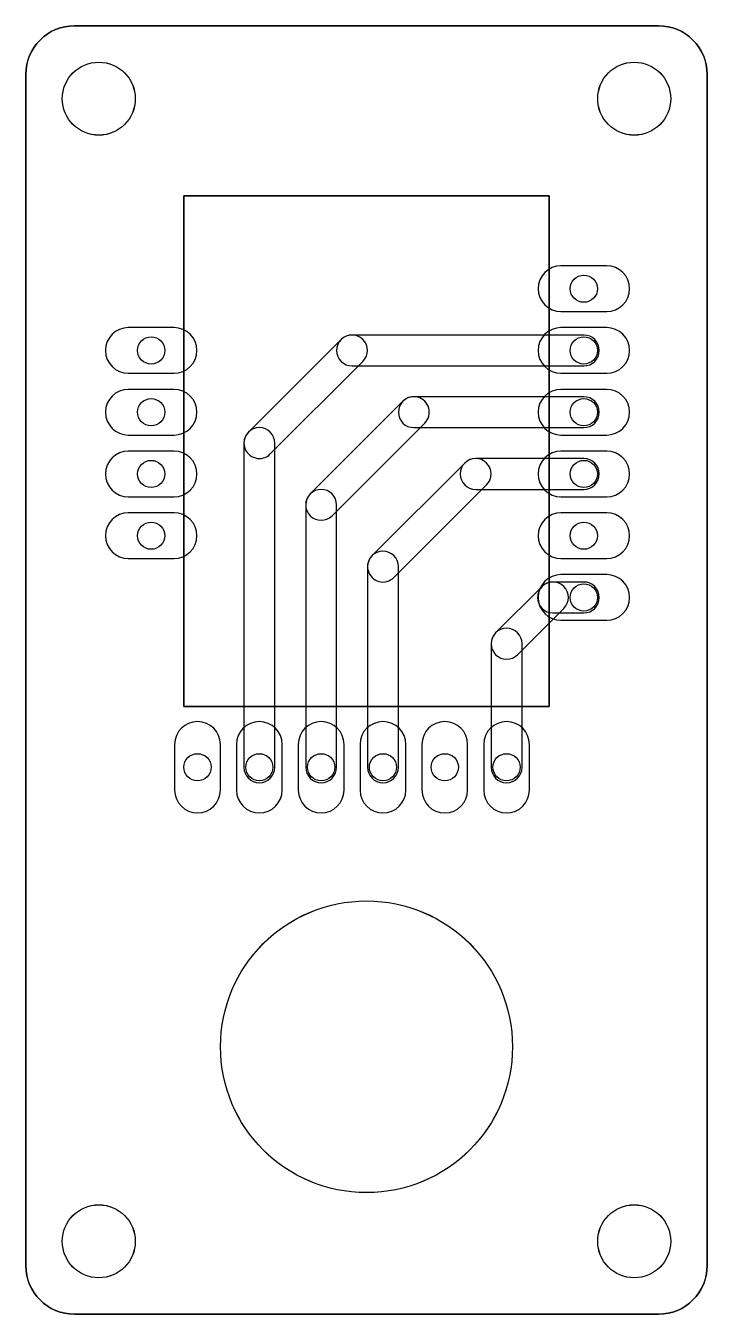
# Model space of a CAD drawing. Extents: x -8.3 to 19.7, y -29.5 to 23.5.
import ezdxf

# ---------------------------------------------------------------- set-up
doc = ezdxf.new("R2010")
doc.units = 0
for name, color, linetype in [('16', 132, 'CONTINUOUS'), ('17', 110, 'CONTINUOUS'), ('20', 31, 'CONTINUOUS'), ('44', 253, 'CONTINUOUS')]:
    doc.layers.add(name, color=color, linetype=linetype)

# ---------------------------------------------------------------- blocks, each defined once
blk = doc.blocks.new('LONGP100')
blk.add_lwpolyline([(-0.5, -0.5), (0.5, -0.5, 1), (0.5, 0.5), (-0.5, 0.5, 1)], format="xyb", close=True)

msp = doc.modelspace()

# ---------------------------------------------------------------- linework, layer by layer
at = {"layer": '16'}
for points in [[(4.631, 10.609), (0.821, 6.799, 1), (1.719, 5.901), (5.529, 9.711, 1)], [(14.605, 10.795), (5.08, 10.795, 1), (5.08, 9.525), (14.605, 9.525, 1)], [(7.171, 8.069), (3.361, 4.259, 1), (4.259, 3.361), (8.069, 7.171, 1)], [(14.605, 8.255), (7.62, 8.255, 1), (7.62, 6.985), (14.605, 6.985, 1)], [(0.635, 6.35), (0.635, -6.985, 1), (1.905, -6.985), (1.905, 6.35, 1)], [(9.711, 5.529), (5.901, 1.719, 1), (6.799, 0.821), (10.609, 4.631, 1)], [(14.605, 5.715), (10.16, 5.715, 1), (10.16, 4.445), (14.605, 4.445, 1)], [(3.175, 3.81), (3.175, -6.985, 1), (4.445, -6.985), (4.445, 3.81, 1)], [(5.715, 1.27), (5.715, -6.985, 1), (6.985, -6.985), (6.985, 1.27, 1)], [(12.886, 0.449), (10.981, -1.456, 1), (11.879, -2.354), (13.784, -0.449, 1)], [(14.605, 0.635), (13.335, 0.635, 1), (13.335, -0.635), (14.605, -0.635, 1)], [(10.795, -1.905), (10.795, -6.985, 1), (12.065, -6.985), (12.065, -1.905, 1)]]:
    msp.add_lwpolyline(points, format="xyb", close=True, dxfattribs=at)
at = {"layer": '20'}
for points in [[(-6.3265, 23.5152, 1), (-6.3265, 23.5162, 0.4142), (-8.327, 21.5157, 1), (-8.326, 21.5157, -0.4142)], [(-6.3265, 23.5152), (17.6735, 23.5152, 1), (17.6735, 23.5162), (-6.3265, 23.5162, 1)], [(19.673, 21.5157, 1), (19.674, 21.5157, 0.4142), (17.6735, 23.5162, 1), (17.6735, 23.5152, -0.4142)], [(-8.327, 21.5157), (-8.327, -27.4843, 1), (-8.326, -27.4843), (-8.326, 21.5157, 1)], [(19.673, 21.5157), (19.673, -27.4843, 1), (19.674, -27.4843), (19.674, 21.5157, 1)], [(-1.8265, 16.5152), (13.1735, 16.5152, 1), (13.1735, 16.5162), (-1.8265, 16.5162, 1)], [(-1.827, 16.5157), (-1.827, -4.4843, 1), (-1.826, -4.4843), (-1.826, 16.5157, 1)], [(13.173, 16.5157), (13.173, -4.4843, 1), (13.174, -4.4843), (13.174, 16.5157, 1)], [(-1.8265, -4.4848), (13.1735, -4.4848, 1), (13.1735, -4.4838), (-1.8265, -4.4838, 1)], [(-8.326, -27.4843, 1), (-8.327, -27.4843, 0.4142), (-6.3265, -29.4848, 1), (-6.3265, -29.4838, -0.4142)], [(17.6735, -29.4838, 1), (17.6735, -29.4848, 0.4142), (19.674, -27.4843, 1), (19.673, -27.4843, -0.4142)], [(-6.3265, -29.4848), (17.6735, -29.4848, 1), (17.6735, -29.4838), (-6.3265, -29.4838, 1)]]:
    msp.add_lwpolyline(points, format="xyb", close=True, dxfattribs=at)
for centre, radius in [((-5.3265, 20.5157), 1.5005), ((-5.3265, 20.5157), 1.4995), ((16.6735, 20.5157), 1.5005), ((16.6735, 20.5157), 1.4995), ((5.6735, -18.4843), 6.0005), ((5.6735, -18.4843), 5.9995), ((-5.3265, -26.4843), 1.5005), ((-5.3265, -26.4843), 1.4995), ((16.6735, -26.4843), 1.5005), ((16.6735, -26.4843), 1.4995)]:
    msp.add_circle(centre, radius, dxfattribs=at)
at = {"layer": '44'}
for centre in [(14.605, 12.7), (-3.175, 10.16), (14.605, 10.16), (-3.175, 7.62), (14.605, 7.62), (-3.175, 5.08), (14.605, 5.08), (-3.175, 2.54), (14.605, 2.54), (14.605, 0), (-1.27, -6.985), (1.27, -6.985), (3.81, -6.985), (6.35, -6.985), (8.89, -6.985), (11.43, -6.985)]:
    msp.add_circle(centre, 0.5588, dxfattribs=at)

# ---------------------------------------------------------------- block references
at = {"layer": '17', "xscale": 1.8796, "yscale": 1.8796}
for p, rotation in [((14.605, 12.7), 180), ((-3.175, 10.16), 180), ((14.605, 10.16), 180), ((-3.175, 7.62), 180), ((14.605, 7.62), 180), ((-3.175, 5.08), 180), ((14.605, 5.08), 180), ((-3.175, 2.54), 180), ((14.605, 2.54), 180), ((14.605, 0), 180), ((-1.27, -6.985), 90), ((1.27, -6.985), 90), ((3.81, -6.985), 90), ((6.35, -6.985), 90), ((8.89, -6.985), 90), ((11.43, -6.985), 90)]:
    msp.add_blockref('LONGP100', p, dxfattribs=dict(at, rotation=rotation))

doc.saveas('drawing.dxf')
